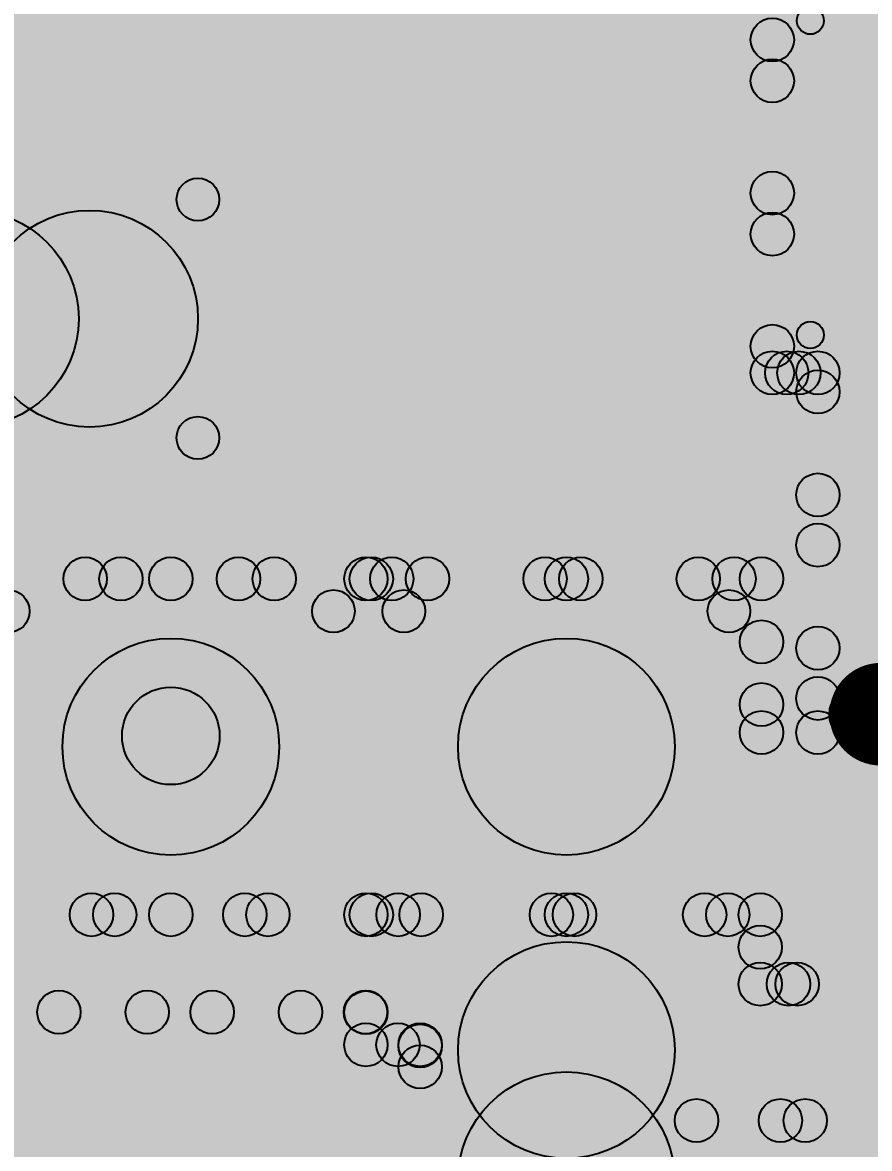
# Model space of a CAD drawing. Header units: millimetres. Extents: x -0.24 to 2.5, y 0 to 2.55.
# Drawn here: x 0.8116 to 0.9679, y 1.6608 to 1.8687 of the extents above; entities that cross this region are included whole.
import ezdxf

# ---------------------------------------------------------------- set-up
doc = ezdxf.new("R2010")
doc.units = ezdxf.units.MM
doc.header["$MEASUREMENT"] = 0
for name, color, linetype in [('BottomLayer', 5, 'Continuous'), ('BottomSolder', 6, 'Continuous'), ('TopLayer', 1, 'Continuous'), ('TopOverlay', 2, 'Continuous'), ('TopPaste', 8, 'Continuous'), ('TopSolder', 216, 'Continuous'), ('ViaHoleLayer', 16, 'Continuous')]:
    doc.layers.add(name, color=color, linetype=linetype)

# ---------------------------------------------------------------- blocks, each defined once
blk = doc.blocks.new('RES_0805_1')
at = {"layer": 'TopLayer'}
for points in [[(-0.06, 0.025), (-0.02, 0.025), (-0.02, -0.025), (-0.06, -0.025)], [(0.02, 0.025), (0.06, 0.025), (0.06, -0.025), (0.02, -0.025)]]:
    blk.add_hatch(color=1, dxfattribs=at).paths.add_polyline_path(points)
at = {"layer": 'TopOverlay'}
h = blk.add_hatch(color=2, dxfattribs=at)
edge = h.paths.add_edge_path()
edge.add_arc((-0.064, 0.029), 0.0025, 0, 360)
h = blk.add_hatch(color=2, dxfattribs=at)
edge = h.paths.add_edge_path()
edge.add_arc((-0.064, 0.029), 0.0025, 0, 360)
for points in [[(0.064, 0.0315), (0.064, 0.0265), (-0.064, 0.0265), (-0.064, 0.0315)], [(-0.0665, 0.029), (-0.0615, 0.029), (-0.0615, -0.029), (-0.0665, -0.029)], [(0.0615, 0.029), (0.0665, 0.029), (0.0665, -0.029), (0.0615, -0.029)], [(0.064, -0.0265), (0.064, -0.0315), (-0.064, -0.0315), (-0.064, -0.0265)]]:
    blk.add_hatch(color=2, dxfattribs=at).paths.add_polyline_path(points)
h = blk.add_hatch(color=2, dxfattribs=at)
edge = h.paths.add_edge_path()
edge.add_arc((0.064, 0.029), 0.0025, 0, 360)
h = blk.add_hatch(color=2, dxfattribs=at)
edge = h.paths.add_edge_path()
edge.add_arc((0.064, 0.029), 0.0025, 0, 360)
h = blk.add_hatch(color=2, dxfattribs=at)
edge = h.paths.add_edge_path()
edge.add_arc((-0.064, -0.029), 0.0025, 0, 360)
h = blk.add_hatch(color=2, dxfattribs=at)
edge = h.paths.add_edge_path()
edge.add_arc((-0.064, -0.029), 0.0025, 0, 360)
h = blk.add_hatch(color=2, dxfattribs=at)
edge = h.paths.add_edge_path()
edge.add_arc((0.064, -0.029), 0.0025, 0, 360)
h = blk.add_hatch(color=2, dxfattribs=at)
edge = h.paths.add_edge_path()
edge.add_arc((0.064, -0.029), 0.0025, 0, 360)
at = {"layer": 'TopPaste'}
for points in [[(-0.06, 0.025), (-0.02, 0.025), (-0.02, -0.025), (-0.06, -0.025)], [(0.02, 0.025), (0.06, 0.025), (0.06, -0.025), (0.02, -0.025)]]:
    blk.add_hatch(color=8, dxfattribs=at).paths.add_polyline_path(points)
at = {"layer": 'TopSolder'}
for points in [[(-0.064, 0.029), (-0.016, 0.029), (-0.016, -0.029), (-0.064, -0.029)], [(0.016, 0.029), (0.064, 0.029), (0.064, -0.029), (0.016, -0.029)]]:
    blk.add_hatch(color=216, dxfattribs=at).paths.add_polyline_path(points)
at = {"layer": 'TopOverlay'}
for centre in [(-0.064, 0.029), (-0.064, 0.029), (0.064, 0.029), (0.064, 0.029), (-0.064, -0.029), (-0.064, -0.029), (0.064, -0.029), (0.064, -0.029)]:
    blk.add_circle(centre, 0.0025, dxfattribs=at)
blk = doc.blocks.new('RES_0805_44')
at = {"layer": 'TopLayer'}
for points in [[(-0.06, 0.025), (-0.02, 0.025), (-0.02, -0.025), (-0.06, -0.025)], [(0.02, 0.025), (0.06, 0.025), (0.06, -0.025), (0.02, -0.025)]]:
    blk.add_hatch(color=1, dxfattribs=at).paths.add_polyline_path(points)
at = {"layer": 'TopOverlay'}
h = blk.add_hatch(color=2, dxfattribs=at)
edge = h.paths.add_edge_path()
edge.add_arc((-0.065, 0.03), 0.003937, 0, 360)
h = blk.add_hatch(color=2, dxfattribs=at)
edge = h.paths.add_edge_path()
edge.add_arc((-0.065, 0.03), 0.003937, 0, 360)
for points in [[(-0.065, 0.026063), (-0.065, 0.033937), (0.065, 0.033937), (0.065, 0.026063)], [(-0.068937, 0.03), (-0.061063, 0.03), (-0.061063, -0.03), (-0.068937, -0.03)], [(0.061063, 0.03), (0.068937, 0.03), (0.068937, -0.03), (0.061063, -0.03)], [(-0.065, -0.033937), (-0.065, -0.026063), (0.065, -0.026063), (0.065, -0.033937)]]:
    blk.add_hatch(color=2, dxfattribs=at).paths.add_polyline_path(points)
h = blk.add_hatch(color=2, dxfattribs=at)
edge = h.paths.add_edge_path()
edge.add_arc((0.065, 0.03), 0.003937, 0, 360)
h = blk.add_hatch(color=2, dxfattribs=at)
edge = h.paths.add_edge_path()
edge.add_arc((0.065, 0.03), 0.003937, 0, 360)
h = blk.add_hatch(color=2, dxfattribs=at)
edge = h.paths.add_edge_path()
edge.add_arc((-0.065, -0.03), 0.003937, 0, 360)
h = blk.add_hatch(color=2, dxfattribs=at)
edge = h.paths.add_edge_path()
edge.add_arc((-0.065, -0.03), 0.003937, 0, 360)
h = blk.add_hatch(color=2, dxfattribs=at)
edge = h.paths.add_edge_path()
edge.add_arc((0.065, -0.03), 0.003937, 0, 360)
h = blk.add_hatch(color=2, dxfattribs=at)
edge = h.paths.add_edge_path()
edge.add_arc((0.065, -0.03), 0.003937, 0, 360)
at = {"layer": 'TopPaste'}
for points in [[(-0.06, 0.025), (-0.02, 0.025), (-0.02, -0.025), (-0.06, -0.025)], [(0.02, 0.025), (0.06, 0.025), (0.06, -0.025), (0.02, -0.025)]]:
    blk.add_hatch(color=8, dxfattribs=at).paths.add_polyline_path(points)
at = {"layer": 'TopSolder'}
for points in [[(-0.064, 0.029), (-0.016, 0.029), (-0.016, -0.029), (-0.064, -0.029)], [(0.016, 0.029), (0.064, 0.029), (0.064, -0.029), (0.016, -0.029)]]:
    blk.add_hatch(color=216, dxfattribs=at).paths.add_polyline_path(points)
at = {"layer": 'TopOverlay'}
for centre in [(-0.065, 0.03), (-0.065, 0.03), (0.065, 0.03), (0.065, 0.03), (-0.065, -0.03), (-0.065, -0.03), (0.065, -0.03), (0.065, -0.03)]:
    blk.add_circle(centre, 0.003937, dxfattribs=at)
blk = doc.blocks.new('RES_0805_45')
at = {"layer": 'TopLayer'}
for points in [[(-0.06, 0.025), (-0.02, 0.025), (-0.02, -0.025), (-0.06, -0.025)], [(0.02, 0.025), (0.06, 0.025), (0.06, -0.025), (0.02, -0.025)]]:
    blk.add_hatch(color=1, dxfattribs=at).paths.add_polyline_path(points)
at = {"layer": 'TopOverlay'}
h = blk.add_hatch(color=2, dxfattribs=at)
edge = h.paths.add_edge_path()
edge.add_arc((-0.065, 0.03), 0.003937, 0, 360)
h = blk.add_hatch(color=2, dxfattribs=at)
edge = h.paths.add_edge_path()
edge.add_arc((-0.065, 0.03), 0.003937, 0, 360)
for points in [[(0.065, 0.033937), (0.065, 0.026063), (-0.065, 0.026063), (-0.065, 0.033937)], [(-0.061063, -0.03), (-0.068937, -0.03), (-0.068937, 0.03), (-0.061063, 0.03)], [(0.068937, -0.03), (0.061063, -0.03), (0.061063, 0.03), (0.068937, 0.03)], [(0.065, -0.026063), (0.065, -0.033937), (-0.065, -0.033937), (-0.065, -0.026063)]]:
    blk.add_hatch(color=2, dxfattribs=at).paths.add_polyline_path(points)
h = blk.add_hatch(color=2, dxfattribs=at)
edge = h.paths.add_edge_path()
edge.add_arc((0.065, 0.03), 0.003937, 0, 360)
h = blk.add_hatch(color=2, dxfattribs=at)
edge = h.paths.add_edge_path()
edge.add_arc((0.065, 0.03), 0.003937, 0, 360)
h = blk.add_hatch(color=2, dxfattribs=at)
edge = h.paths.add_edge_path()
edge.add_arc((-0.065, -0.03), 0.003937, 0, 360)
h = blk.add_hatch(color=2, dxfattribs=at)
edge = h.paths.add_edge_path()
edge.add_arc((-0.065, -0.03), 0.003937, 0, 360)
h = blk.add_hatch(color=2, dxfattribs=at)
edge = h.paths.add_edge_path()
edge.add_arc((0.065, -0.03), 0.003937, 0, 360)
h = blk.add_hatch(color=2, dxfattribs=at)
edge = h.paths.add_edge_path()
edge.add_arc((0.065, -0.03), 0.003937, 0, 360)
at = {"layer": 'TopPaste'}
for points in [[(-0.06, 0.025), (-0.02, 0.025), (-0.02, -0.025), (-0.06, -0.025)], [(0.02, 0.025), (0.06, 0.025), (0.06, -0.025), (0.02, -0.025)]]:
    blk.add_hatch(color=8, dxfattribs=at).paths.add_polyline_path(points)
at = {"layer": 'TopSolder'}
for points in [[(-0.064, 0.029), (-0.016, 0.029), (-0.016, -0.029), (-0.064, -0.029)], [(0.016, 0.029), (0.064, 0.029), (0.064, -0.029), (0.016, -0.029)]]:
    blk.add_hatch(color=216, dxfattribs=at).paths.add_polyline_path(points)
at = {"layer": 'TopOverlay'}
for centre in [(-0.065, 0.03), (-0.065, 0.03), (0.065, 0.03), (0.065, 0.03), (-0.065, -0.03), (-0.065, -0.03), (0.065, -0.03), (0.065, -0.03)]:
    blk.add_circle(centre, 0.003937, dxfattribs=at)
blk = doc.blocks.new('R__0603_70')
at = {"layer": 'TopLayer'}
for points in [[(-0.015, 0.0175), (-0.015, -0.0175), (-0.045, -0.0175), (-0.045, 0.0175)], [(0.045, 0.0175), (0.045, -0.0175), (0.015, -0.0175), (0.015, 0.0175)]]:
    blk.add_hatch(color=1, dxfattribs=at).paths.add_polyline_path(points)
at = {"layer": 'TopOverlay'}
h = blk.add_hatch(color=2, dxfattribs=at)
edge = h.paths.add_edge_path()
edge.add_arc((-0.05, 0.022), 0.003937, 0, 360)
h = blk.add_hatch(color=2, dxfattribs=at)
edge = h.paths.add_edge_path()
edge.add_arc((-0.05, 0.022), 0.003937, 0, 360)
for points in [[(-0.05, 0.018063), (-0.05, 0.025937), (0.05, 0.025937), (0.05, 0.018063)], [(-0.046063, -0.022), (-0.053937, -0.022), (-0.053937, 0.022), (-0.046063, 0.022)], [(0.053937, -0.022), (0.046063, -0.022), (0.046063, 0.022), (0.053937, 0.022)], [(-0.05, -0.025937), (-0.05, -0.018063), (0.05, -0.018063), (0.05, -0.025937)]]:
    blk.add_hatch(color=2, dxfattribs=at).paths.add_polyline_path(points)
h = blk.add_hatch(color=2, dxfattribs=at)
edge = h.paths.add_edge_path()
edge.add_arc((0.05, 0.022), 0.003937, 0, 360)
h = blk.add_hatch(color=2, dxfattribs=at)
edge = h.paths.add_edge_path()
edge.add_arc((0.05, 0.022), 0.003937, 0, 360)
h = blk.add_hatch(color=2, dxfattribs=at)
edge = h.paths.add_edge_path()
edge.add_arc((-0.05, -0.022), 0.003937, 0, 360)
h = blk.add_hatch(color=2, dxfattribs=at)
edge = h.paths.add_edge_path()
edge.add_arc((-0.05, -0.022), 0.003937, 0, 360)
h = blk.add_hatch(color=2, dxfattribs=at)
edge = h.paths.add_edge_path()
edge.add_arc((0.05, -0.022), 0.003937, 0, 360)
h = blk.add_hatch(color=2, dxfattribs=at)
edge = h.paths.add_edge_path()
edge.add_arc((0.05, -0.022), 0.003937, 0, 360)
at = {"layer": 'TopPaste'}
for points in [[(-0.015, 0.0175), (-0.015, -0.0175), (-0.045, -0.0175), (-0.045, 0.0175)], [(0.045, 0.0175), (0.045, -0.0175), (0.015, -0.0175), (0.015, 0.0175)]]:
    blk.add_hatch(color=8, dxfattribs=at).paths.add_polyline_path(points)
at = {"layer": 'TopSolder'}
for points in [[(-0.011, 0.0215), (-0.011, -0.0215), (-0.049, -0.0215), (-0.049, 0.0215)], [(0.049, 0.0215), (0.049, -0.0215), (0.011, -0.0215), (0.011, 0.0215)]]:
    blk.add_hatch(color=216, dxfattribs=at).paths.add_polyline_path(points)
at = {"layer": 'TopOverlay'}
for centre in [(-0.05, 0.022), (-0.05, 0.022), (0.05, 0.022), (0.05, 0.022), (-0.05, -0.022), (-0.05, -0.022), (0.05, -0.022), (0.05, -0.022)]:
    blk.add_circle(centre, 0.003937, dxfattribs=at)
blk = doc.blocks.new('SOT_23_6_100')
at = {"layer": 'TopLayer'}
for points in [[(-0.07323, 0.04961), (-0.02913, 0.04961), (-0.02913, 0.0252), (-0.07323, 0.0252)], [(0.02913, 0.04961), (0.07323, 0.04961), (0.07323, 0.0252), (0.02913, 0.0252)], [(-0.07323, 0.0122), (-0.02913, 0.0122), (-0.02913, -0.0122), (-0.07323, -0.0122)], [(0.02913, 0.0122), (0.07323, 0.0122), (0.07323, -0.0122), (0.02913, -0.0122)], [(-0.07323, -0.0252), (-0.02913, -0.0252), (-0.02913, -0.04961), (-0.07323, -0.04961)], [(0.02913, -0.0252), (0.07323, -0.0252), (0.07323, -0.04961), (0.02913, -0.04961)]]:
    blk.add_hatch(color=1, dxfattribs=at).paths.add_polyline_path(points)
at = {"layer": 'TopOverlay'}
h = blk.add_hatch(color=2, dxfattribs=at)
edge = h.paths.add_edge_path()
edge.add_arc((-0.06647, 0.064), 0.005, 0, 360)
h = blk.add_hatch(color=2, dxfattribs=at)
edge = h.paths.add_edge_path()
edge.add_arc((-0.05753, 0.064), 0.005, 0, 360)
h = blk.add_hatch(color=2, dxfattribs=at)
edge = h.paths.add_edge_path()
edge.add_arc((-0.03, 0.061), 0.00394, 0, 360)
for points in [[(-0.03, 0.05706), (-0.03, 0.06494), (0.031, 0.06494), (0.031, 0.05706)], [(-0.03, -0.06494), (-0.03, -0.05706), (0.031, -0.05706), (0.031, -0.06494)]]:
    blk.add_hatch(color=2, dxfattribs=at).paths.add_polyline_path(points)
h = blk.add_hatch(color=2, dxfattribs=at)
edge = h.paths.add_edge_path()
edge.add_arc((0.031, 0.061), 0.00394, 0, 360)
h = blk.add_hatch(color=2, dxfattribs=at)
edge = h.paths.add_edge_path()
edge.add_arc((-0.03, -0.061), 0.00394, 0, 360)
h = blk.add_hatch(color=2, dxfattribs=at)
edge = h.paths.add_edge_path()
edge.add_arc((0.031, -0.061), 0.00394, 0, 360)
at = {"layer": 'TopPaste'}
for points in [[(-0.07323, 0.04961), (-0.02913, 0.04961), (-0.02913, 0.0252), (-0.07323, 0.0252)], [(0.02913, 0.04961), (0.07323, 0.04961), (0.07323, 0.0252), (0.02913, 0.0252)], [(-0.07323, 0.0122), (-0.02913, 0.0122), (-0.02913, -0.0122), (-0.07323, -0.0122)], [(0.02913, 0.0122), (0.07323, 0.0122), (0.07323, -0.0122), (0.02913, -0.0122)], [(-0.07323, -0.0252), (-0.02913, -0.0252), (-0.02913, -0.04961), (-0.07323, -0.04961)], [(0.02913, -0.0252), (0.07323, -0.0252), (0.07323, -0.04961), (0.02913, -0.04961)]]:
    blk.add_hatch(color=8, dxfattribs=at).paths.add_polyline_path(points)
at = {"layer": 'TopSolder'}
for points in [[(-0.07723, 0.05361), (-0.02513, 0.05361), (-0.02513, 0.0212), (-0.07723, 0.0212)], [(0.02513, 0.05361), (0.07723, 0.05361), (0.07723, 0.0212), (0.02513, 0.0212)], [(-0.07723, 0.0162), (-0.02513, 0.0162), (-0.02513, -0.0162), (-0.07723, -0.0162)], [(0.02513, 0.0162), (0.07723, 0.0162), (0.07723, -0.0162), (0.02513, -0.0162)], [(-0.07723, -0.0212), (-0.02513, -0.0212), (-0.02513, -0.05361), (-0.07723, -0.05361)], [(0.02513, -0.0212), (0.07723, -0.0212), (0.07723, -0.05361), (0.02513, -0.05361)]]:
    blk.add_hatch(color=216, dxfattribs=at).paths.add_polyline_path(points)
at = {"layer": 'TopOverlay', "const_width": 0.01}
blk.add_lwpolyline([(-0.05753, 0.064, 1), (-0.06647, 0.064, 1)], format="xyb", close=True, dxfattribs=at)
at = {"layer": 'TopOverlay'}
for centre, radius in [((-0.06647, 0.064), 0.005), ((-0.05753, 0.064), 0.005), ((-0.03, 0.061), 0.00394), ((0.031, 0.061), 0.00394), ((-0.03, -0.061), 0.00394), ((0.031, -0.061), 0.00394)]:
    blk.add_circle(centre, radius, dxfattribs=at)

msp = doc.modelspace()

# ---------------------------------------------------------------- hatches: boundary and pattern name
at = {"layer": 'BottomLayer'}
for points in [[(0.60063, 1.53117), (0.59497, 1.53683), (1.12997, 2.07183), (1.13563, 2.06617)], [(0.62888, 1.53113), (0.62322, 1.53679), (1.15422, 2.06779), (1.15988, 2.06213)], [(0.6518, 1.52577), (0.64615, 1.53143), (1.16912, 2.05441), (1.17478, 2.04875)], [(0.76902, 2.04081), (0.77467, 2.04646), (1.20019, 1.62094), (1.19454, 1.61529)], [(0.75057, 2.03097), (0.75623, 2.03662), (1.18686, 1.60599), (1.18121, 1.60033)], [(0.72608, 2.02717), (0.73174, 2.03283), (1.18683, 1.57774), (1.18117, 1.57208)], [(0.66873, 1.51442), (0.66307, 1.52008), (1.17517, 2.03217), (1.18083, 2.02652)], [(0.71017, 2.0148), (0.71583, 2.02045), (1.18683, 1.54945), (1.18117, 1.5438)], [(0.6809, 1.4983), (0.67524, 1.50396), (1.17517, 2.00389), (1.18083, 1.99823)], [(0.53992, 1.98706), (0.54558, 1.99272), (1.01747, 1.52083), (1.01181, 1.51517)], [(0.5682, 1.98706), (0.57386, 1.99272), (1.04575, 1.52083), (1.04009, 1.51517)], [(0.59649, 1.98706), (0.60214, 1.99272), (1.07403, 1.52083), (1.06838, 1.51517)], [(0.71017, 1.98651), (0.71583, 1.99217), (1.18495, 1.52305), (1.17929, 1.5174)], [(0.48749, 1.53117), (0.48184, 1.53683), (0.92277, 1.97777), (0.92843, 1.97211)], [(0.68747, 1.47659), (0.68182, 1.48225), (1.17517, 1.97561), (1.18083, 1.96995)], [(0.53416, 1.96454), (0.53982, 1.97019), (0.98918, 1.52083), (0.98353, 1.51517)], [(0.51578, 1.53117), (0.51012, 1.53683), (0.93764, 1.96435), (0.9433, 1.95869)], [(0.71017, 1.95823), (0.71583, 1.96389), (1.15889, 1.52083), (1.15323, 1.51517)], [(0.261, 1.578), (1.173, 1.578), (1.173, 1.961), (0.261, 1.961)], [(0.51604, 1.95438), (0.52169, 1.96003), (0.9609, 1.52083), (0.95524, 1.51517)], [(0.54406, 1.53117), (0.5384, 1.53683), (0.9614, 1.95983), (0.96706, 1.95417)], [(0.57235, 1.53117), (0.56669, 1.53683), (0.99119, 1.96133), (0.99685, 1.95567)], [(0.65666, 1.95517), (0.66232, 1.96083), (1.10232, 1.52083), (1.09666, 1.51517)], [(0.68495, 1.95517), (0.6906, 1.96083), (1.1306, 1.52083), (1.12495, 1.51517)], [(0.68783, 1.44866), (0.68217, 1.45432), (1.17517, 1.94732), (1.18083, 1.94166)], [(0.68783, 1.42038), (0.68217, 1.42604), (1.17517, 1.91904), (1.18083, 1.91338)], [(0.68783, 1.3921), (0.68217, 1.39775), (1.17517, 1.89075), (1.18083, 1.8851)]]:
    msp.add_hatch(color=5, dxfattribs=at).paths.add_polyline_path(points)
h = msp.add_hatch(color=5, dxfattribs=at)
edge = h.paths.add_edge_path()
edge.add_arc((0.802, 1.814), 0.01181, 0, 360)
h = msp.add_hatch(color=5, dxfattribs=at)
edge = h.paths.add_edge_path()
edge.add_arc((0.912, 1.686), 0.01181, 0, 360)
at = {"layer": 'BottomSolder'}
h = msp.add_hatch(color=6, dxfattribs=at)
edge = h.paths.add_edge_path()
edge.add_arc((0.802, 1.814), 0.01581, 0, 360)
h = msp.add_hatch(color=6, dxfattribs=at)
edge = h.paths.add_edge_path()
edge.add_arc((0.912, 1.686), 0.01581, 0, 360)
at = {"layer": 'TopLayer'}
for points in [[(0.7308, 1.99417), (0.73645, 1.99983), (0.96124, 1.77505), (0.95558, 1.76939)], [(0.70798, 1.9887), (0.71364, 1.99436), (0.93917, 1.76883), (0.93351, 1.76317)], [(0.70798, 1.96042), (0.71364, 1.96608), (0.91089, 1.76883), (0.90523, 1.76317)], [(0.70798, 1.93213), (0.71364, 1.93779), (0.8826, 1.76883), (0.87695, 1.76317)], [(0.89917, 1.91065), (0.90483, 1.91631), (0.95283, 1.86831), (0.94717, 1.86265)], [(0.79231, 1.77942), (0.78665, 1.78507), (0.91717, 1.9156), (0.92283, 1.90994)], [(0.79283, 1.83651), (0.78717, 1.84216), (0.85484, 1.90983), (0.86049, 1.90417)], [(0.79283, 1.80822), (0.78717, 1.81388), (0.88312, 1.90983), (0.88878, 1.90417)], [(0.84908, 1.90417), (0.85474, 1.90983), (0.95283, 1.81174), (0.94717, 1.80608)], [(0.87737, 1.90417), (0.88302, 1.90983), (0.95283, 1.84002), (0.94717, 1.83437)], [(0.80653, 1.76536), (0.80087, 1.77101), (0.932, 1.90214), (0.93766, 1.89649)], [(0.83263, 1.76317), (0.82697, 1.76883), (0.94612, 1.88797), (0.95177, 1.88232)], [(0.954, 1.804), (0.946, 1.804), (0.946, 1.876), (0.954, 1.876)], [(0.86091, 1.76317), (0.85526, 1.76883), (0.94717, 1.86074), (0.95283, 1.85509)], [(0.802, 1.794), (0.802, 1.834), (0.824, 1.834), (0.824, 1.794)], [(0.8892, 1.76317), (0.88354, 1.76883), (0.94717, 1.83246), (0.95283, 1.8268)], [(0.78717, 1.82466), (0.79283, 1.83032), (0.85432, 1.76883), (0.84866, 1.76317)], [(0.94717, 1.80608), (0.95283, 1.81174), (0.95774, 1.80683), (0.95208, 1.80117)], [(0.91748, 1.76317), (0.91183, 1.76883), (0.94983, 1.80683), (0.95548, 1.80117)], [(0.95, 1.8), (0.95, 1.808), (0.95841, 1.808), (0.95841, 1.8)], [(0.95208, 1.80117), (0.95774, 1.80683), (0.96124, 1.80333), (0.95558, 1.79767)], [(0.96241, 1.73761), (0.95441, 1.73761), (0.95441, 1.804), (0.96241, 1.804)], [(0.78717, 1.79638), (0.79283, 1.80203), (0.82603, 1.76883), (0.82038, 1.76317)], [(0.94577, 1.76317), (0.94011, 1.76883), (0.95558, 1.7843), (0.96124, 1.77864)], [(0.8037, 1.762), (0.8037, 1.77), (0.839, 1.77), (0.839, 1.762)], [(0.839, 1.762), (0.839, 1.77), (0.875, 1.77), (0.875, 1.762)], [(0.839, 1.762), (0.839, 1.77), (0.875, 1.77), (0.875, 1.762)], [(0.876, 1.762), (0.876, 1.77), (0.912, 1.77), (0.912, 1.762)], [(0.876, 1.762), (0.876, 1.77), (0.912, 1.77), (0.912, 1.762)], [(0.912, 1.762), (0.912, 1.77), (0.948, 1.77), (0.948, 1.762)], [(0.952, 1.73761), (0.944, 1.73761), (0.944, 1.766), (0.952, 1.766)], [(0.94517, 1.75151), (0.95083, 1.75717), (0.96124, 1.74676), (0.95558, 1.7411)], [(0.839, 1.715), (0.839, 1.755), (0.912, 1.755), (0.912, 1.715)], [(0.95083, 1.73995), (0.94517, 1.74561), (0.95558, 1.75601), (0.96124, 1.75036)], [(0.76497, 1.728), (0.76497, 1.746), (0.839, 1.746), (0.839, 1.728)], [(0.948, 1.73361), (0.948, 1.74161), (0.95841, 1.74161), (0.95841, 1.73361)], [(0.8092, 1.68317), (0.80354, 1.68883), (0.82154, 1.70683), (0.8272, 1.70117)], [(0.8037, 1.7), (0.8037, 1.708), (0.839, 1.708), (0.839, 1.7)], [(0.82581, 1.70117), (0.83147, 1.70683), (0.84947, 1.68883), (0.84381, 1.68317)], [(0.83748, 1.68317), (0.83183, 1.68883), (0.84983, 1.70683), (0.85548, 1.70117)], [(0.839, 1.7), (0.839, 1.708), (0.875, 1.708), (0.875, 1.7)], [(0.839, 1.7), (0.839, 1.708), (0.875, 1.708), (0.875, 1.7)], [(0.85409, 1.70117), (0.85975, 1.70683), (0.87775, 1.68883), (0.87209, 1.68317)], [(0.86577, 1.68317), (0.86011, 1.68883), (0.87811, 1.70683), (0.88377, 1.70117)], [(0.876, 1.7), (0.876, 1.708), (0.912, 1.708), (0.912, 1.7)], [(0.876, 1.7), (0.876, 1.708), (0.912, 1.708), (0.912, 1.7)], [(0.88783, 1.67695), (0.88217, 1.68261), (0.90639, 1.70683), (0.91205, 1.70117)], [(0.88783, 1.64866), (0.88217, 1.65432), (0.93468, 1.70683), (0.94034, 1.70117)], [(0.88238, 1.70117), (0.88803, 1.70683), (0.93883, 1.65603), (0.93317, 1.65038)], [(0.91066, 1.70117), (0.91632, 1.70683), (0.95432, 1.66883), (0.94866, 1.66317)], [(0.912, 1.7), (0.912, 1.708), (0.94777, 1.708), (0.94777, 1.7)], [(0.93895, 1.70117), (0.9446, 1.70683), (0.9506, 1.70083), (0.94494, 1.69517)], [(0.80087, 1.69783), (0.80653, 1.70348), (0.82118, 1.68883), (0.81553, 1.68317)], [(0.95177, 1.6912), (0.94377, 1.6912), (0.94377, 1.704), (0.95177, 1.704)], [(0.90162, 1.63417), (0.89596, 1.63983), (0.95016, 1.69403), (0.95582, 1.68837)], [(0.94777, 1.6872), (0.94777, 1.6952), (1.01387, 1.6952), (1.01387, 1.6872)], [(0.95175, 1.68837), (0.95741, 1.69403), (0.9826, 1.66883), (0.97695, 1.66317)], [(0.9589, 1.66317), (0.95325, 1.66883), (0.97844, 1.69403), (0.9841, 1.68837)], [(0.8037, 1.682), (0.8037, 1.69), (0.875, 1.69), (0.875, 1.682)], [(0.87217, 1.68309), (0.87783, 1.68875), (0.88375, 1.68283), (0.87809, 1.67717)], [(0.879, 1.68), (0.871, 1.68), (0.871, 1.686), (0.879, 1.686)], [(0.875, 1.676), (0.875, 1.684), (0.885, 1.684), (0.885, 1.676)], [(0.87809, 1.67717), (0.88375, 1.68283), (0.88783, 1.67875), (0.88217, 1.67309)], [(0.889, 1.637), (0.881, 1.637), (0.881, 1.68), (0.889, 1.68)], [(0.88217, 1.67309), (0.88783, 1.67875), (0.92675, 1.63983), (0.92109, 1.63417)], [(0.932, 1.655), (0.892, 1.655), (0.892, 1.679), (0.932, 1.679)], [(0.694, 1.099), (0.874, 1.099), (0.874, 1.669), (0.694, 1.669)], [(0.936, 1.662), (0.936, 1.67), (1.02, 1.67), (1.02, 1.662)], [(0.94, 1.637), (0.932, 1.637), (0.932, 1.666), (0.94, 1.666)]]:
    msp.add_hatch(color=1, dxfattribs=at).paths.add_polyline_path(points)
h = msp.add_hatch(color=1, dxfattribs=at)
edge = h.paths.add_edge_path()
edge.add_arc((0.95, 1.86548), 0.004, 0, 360)
h = msp.add_hatch(color=1, dxfattribs=at)
edge = h.paths.add_edge_path()
edge.add_arc((0.95, 1.85791), 0.004, 0, 360)
h = msp.add_hatch(color=1, dxfattribs=at)
edge = h.paths.add_edge_path()
edge.add_arc((0.95, 1.83719), 0.004, 0, 360)
h = msp.add_hatch(color=1, dxfattribs=at)
edge = h.paths.add_edge_path()
edge.add_arc((0.802, 1.814), 0.02, 0, 360)
h = msp.add_hatch(color=1, dxfattribs=at)
edge = h.paths.add_edge_path()
edge.add_arc((0.824, 1.814), 0.02, 0, 360)
h = msp.add_hatch(color=1, dxfattribs=at)
edge = h.paths.add_edge_path()
edge.add_arc((0.95, 1.82963), 0.004, 0, 360)
h = msp.add_hatch(color=1, dxfattribs=at)
edge = h.paths.add_edge_path()
edge.add_arc((0.802, 1.814), 0.01181, 0, 360)
h = msp.add_hatch(color=1, dxfattribs=at)
edge = h.paths.add_edge_path()
edge.add_arc((0.95, 1.80891), 0.004, 0, 360)
h = msp.add_hatch(color=1, dxfattribs=at)
edge = h.paths.add_edge_path()
edge.add_arc((0.95, 1.80891), 0.004, 0, 360)
h = msp.add_hatch(color=1, dxfattribs=at)
edge = h.paths.add_edge_path()
edge.add_arc((0.95, 1.804), 0.004, 0, 360)
h = msp.add_hatch(color=1, dxfattribs=at)
edge = h.paths.add_edge_path()
edge.add_arc((0.95, 1.804), 0.004, 0, 360)
h = msp.add_hatch(color=1, dxfattribs=at)
edge = h.paths.add_edge_path()
edge.add_arc((0.95265, 1.804), 0.004, 0, 360)
h = msp.add_hatch(color=1, dxfattribs=at)
edge = h.paths.add_edge_path()
edge.add_arc((0.95491, 1.804), 0.004, 0, 360)
h = msp.add_hatch(color=1, dxfattribs=at)
edge = h.paths.add_edge_path()
edge.add_arc((0.95491, 1.804), 0.004, 0, 360)
h = msp.add_hatch(color=1, dxfattribs=at)
edge = h.paths.add_edge_path()
edge.add_arc((0.95841, 1.804), 0.004, 0, 360)
h = msp.add_hatch(color=1, dxfattribs=at)
edge = h.paths.add_edge_path()
edge.add_arc((0.95841, 1.804), 0.004, 0, 360)
h = msp.add_hatch(color=1, dxfattribs=at)
edge = h.paths.add_edge_path()
edge.add_arc((0.95841, 1.8005), 0.004, 0, 360)
h = msp.add_hatch(color=1, dxfattribs=at)
edge = h.paths.add_edge_path()
edge.add_arc((0.95841, 1.78147), 0.004, 0, 360)
h = msp.add_hatch(color=1, dxfattribs=at)
edge = h.paths.add_edge_path()
edge.add_arc((0.95841, 1.77222), 0.004, 0, 360)
h = msp.add_hatch(color=1, dxfattribs=at)
edge = h.paths.add_edge_path()
edge.add_arc((0.8232, 1.766), 0.004, 0, 360)
h = msp.add_hatch(color=1, dxfattribs=at)
edge = h.paths.add_edge_path()
edge.add_arc((0.8298, 1.766), 0.004, 0, 360)
h = msp.add_hatch(color=1, dxfattribs=at)
edge = h.paths.add_edge_path()
edge.add_arc((0.839, 1.766), 0.004, 0, 360)
h = msp.add_hatch(color=1, dxfattribs=at)
edge = h.paths.add_edge_path()
edge.add_arc((0.839, 1.766), 0.004, 0, 360)
h = msp.add_hatch(color=1, dxfattribs=at)
edge = h.paths.add_edge_path()
edge.add_arc((0.839, 1.766), 0.004, 0, 360)
h = msp.add_hatch(color=1, dxfattribs=at)
edge = h.paths.add_edge_path()
edge.add_arc((0.85149, 1.766), 0.004, 0, 360)
h = msp.add_hatch(color=1, dxfattribs=at)
edge = h.paths.add_edge_path()
edge.add_arc((0.85809, 1.766), 0.004, 0, 360)
h = msp.add_hatch(color=1, dxfattribs=at)
edge = h.paths.add_edge_path()
edge.add_arc((0.875, 1.766), 0.004, 0, 360)
h = msp.add_hatch(color=1, dxfattribs=at)
edge = h.paths.add_edge_path()
edge.add_arc((0.875, 1.766), 0.004, 0, 360)
h = msp.add_hatch(color=1, dxfattribs=at)
edge = h.paths.add_edge_path()
edge.add_arc((0.876, 1.766), 0.004, 0, 360)
h = msp.add_hatch(color=1, dxfattribs=at)
edge = h.paths.add_edge_path()
edge.add_arc((0.876, 1.766), 0.004, 0, 360)
h = msp.add_hatch(color=1, dxfattribs=at)
edge = h.paths.add_edge_path()
edge.add_arc((0.87977, 1.766), 0.004, 0, 360)
h = msp.add_hatch(color=1, dxfattribs=at)
edge = h.paths.add_edge_path()
edge.add_arc((0.88637, 1.766), 0.004, 0, 360)
h = msp.add_hatch(color=1, dxfattribs=at)
edge = h.paths.add_edge_path()
edge.add_arc((0.90806, 1.766), 0.004, 0, 360)
h = msp.add_hatch(color=1, dxfattribs=at)
edge = h.paths.add_edge_path()
edge.add_arc((0.912, 1.766), 0.004, 0, 360)
h = msp.add_hatch(color=1, dxfattribs=at)
edge = h.paths.add_edge_path()
edge.add_arc((0.912, 1.766), 0.004, 0, 360)
h = msp.add_hatch(color=1, dxfattribs=at)
edge = h.paths.add_edge_path()
edge.add_arc((0.912, 1.766), 0.004, 0, 360)
h = msp.add_hatch(color=1, dxfattribs=at)
edge = h.paths.add_edge_path()
edge.add_arc((0.91465, 1.766), 0.004, 0, 360)
h = msp.add_hatch(color=1, dxfattribs=at)
edge = h.paths.add_edge_path()
edge.add_arc((0.93634, 1.766), 0.004, 0, 360)
h = msp.add_hatch(color=1, dxfattribs=at)
edge = h.paths.add_edge_path()
edge.add_arc((0.94294, 1.766), 0.004, 0, 360)
h = msp.add_hatch(color=1, dxfattribs=at)
edge = h.paths.add_edge_path()
edge.add_arc((0.948, 1.766), 0.004, 0, 360)
h = msp.add_hatch(color=1, dxfattribs=at)
edge = h.paths.add_edge_path()
edge.add_arc((0.948, 1.766), 0.004, 0, 360)
h = msp.add_hatch(color=1, dxfattribs=at)
edge = h.paths.add_edge_path()
edge.add_arc((0.948, 1.75434), 0.004, 0, 360)
h = msp.add_hatch(color=1, dxfattribs=at)
edge = h.paths.add_edge_path()
edge.add_arc((0.95841, 1.75319), 0.004, 0, 360)
h = msp.add_hatch(color=1, dxfattribs=at)
edge = h.paths.add_edge_path()
edge.add_arc((0.839, 1.735), 0.02, 0, 360)
h = msp.add_hatch(color=1, dxfattribs=at)
edge = h.paths.add_edge_path()
edge.add_arc((0.912, 1.735), 0.02, 0, 360)
h = msp.add_hatch(color=1, dxfattribs=at)
edge = h.paths.add_edge_path()
edge.add_arc((0.95841, 1.74393), 0.004, 0, 360)
h = msp.add_hatch(color=1, dxfattribs=at)
edge = h.paths.add_edge_path()
edge.add_arc((0.839, 1.737), 0.009, 0, 360)
h = msp.add_hatch(color=1, dxfattribs=at)
edge = h.paths.add_edge_path()
edge.add_arc((0.948, 1.74278), 0.004, 0, 360)
h = msp.add_hatch(color=1, dxfattribs=at)
edge = h.paths.add_edge_path()
edge.add_arc((0.948, 1.73761), 0.004, 0, 360)
h = msp.add_hatch(color=1, dxfattribs=at)
edge = h.paths.add_edge_path()
edge.add_arc((0.948, 1.73761), 0.004, 0, 360)
h = msp.add_hatch(color=1, dxfattribs=at)
edge = h.paths.add_edge_path()
edge.add_arc((0.95841, 1.73761), 0.004, 0, 360)
h = msp.add_hatch(color=1, dxfattribs=at)
edge = h.paths.add_edge_path()
edge.add_arc((0.95841, 1.73761), 0.004, 0, 360)
h = msp.add_hatch(color=1, dxfattribs=at)
edge = h.paths.add_edge_path()
edge.add_arc((0.82437, 1.704), 0.004, 0, 360)
h = msp.add_hatch(color=1, dxfattribs=at)
edge = h.paths.add_edge_path()
edge.add_arc((0.82864, 1.704), 0.004, 0, 360)
h = msp.add_hatch(color=1, dxfattribs=at)
edge = h.paths.add_edge_path()
edge.add_arc((0.839, 1.704), 0.004, 0, 360)
h = msp.add_hatch(color=1, dxfattribs=at)
edge = h.paths.add_edge_path()
edge.add_arc((0.839, 1.704), 0.004, 0, 360)
h = msp.add_hatch(color=1, dxfattribs=at)
edge = h.paths.add_edge_path()
edge.add_arc((0.839, 1.704), 0.004, 0, 360)
h = msp.add_hatch(color=1, dxfattribs=at)
edge = h.paths.add_edge_path()
edge.add_arc((0.85265, 1.704), 0.004, 0, 360)
h = msp.add_hatch(color=1, dxfattribs=at)
edge = h.paths.add_edge_path()
edge.add_arc((0.85692, 1.704), 0.004, 0, 360)
h = msp.add_hatch(color=1, dxfattribs=at)
edge = h.paths.add_edge_path()
edge.add_arc((0.875, 1.704), 0.004, 0, 360)
h = msp.add_hatch(color=1, dxfattribs=at)
edge = h.paths.add_edge_path()
edge.add_arc((0.875, 1.704), 0.004, 0, 360)
h = msp.add_hatch(color=1, dxfattribs=at)
edge = h.paths.add_edge_path()
edge.add_arc((0.876, 1.704), 0.004, 0, 360)
h = msp.add_hatch(color=1, dxfattribs=at)
edge = h.paths.add_edge_path()
edge.add_arc((0.876, 1.704), 0.004, 0, 360)
h = msp.add_hatch(color=1, dxfattribs=at)
edge = h.paths.add_edge_path()
edge.add_arc((0.88094, 1.704), 0.004, 0, 360)
h = msp.add_hatch(color=1, dxfattribs=at)
edge = h.paths.add_edge_path()
edge.add_arc((0.8852, 1.704), 0.004, 0, 360)
h = msp.add_hatch(color=1, dxfattribs=at)
edge = h.paths.add_edge_path()
edge.add_arc((0.90922, 1.704), 0.004, 0, 360)
h = msp.add_hatch(color=1, dxfattribs=at)
edge = h.paths.add_edge_path()
edge.add_arc((0.912, 1.704), 0.004, 0, 360)
h = msp.add_hatch(color=1, dxfattribs=at)
edge = h.paths.add_edge_path()
edge.add_arc((0.912, 1.704), 0.004, 0, 360)
h = msp.add_hatch(color=1, dxfattribs=at)
edge = h.paths.add_edge_path()
edge.add_arc((0.912, 1.704), 0.004, 0, 360)
h = msp.add_hatch(color=1, dxfattribs=at)
edge = h.paths.add_edge_path()
edge.add_arc((0.91349, 1.704), 0.004, 0, 360)
h = msp.add_hatch(color=1, dxfattribs=at)
edge = h.paths.add_edge_path()
edge.add_arc((0.93751, 1.704), 0.004, 0, 360)
h = msp.add_hatch(color=1, dxfattribs=at)
edge = h.paths.add_edge_path()
edge.add_arc((0.94177, 1.704), 0.004, 0, 360)
h = msp.add_hatch(color=1, dxfattribs=at)
edge = h.paths.add_edge_path()
edge.add_arc((0.94777, 1.704), 0.004, 0, 360)
h = msp.add_hatch(color=1, dxfattribs=at)
edge = h.paths.add_edge_path()
edge.add_arc((0.94777, 1.704), 0.004, 0, 360)
h = msp.add_hatch(color=1, dxfattribs=at)
edge = h.paths.add_edge_path()
edge.add_arc((0.94777, 1.698), 0.004, 0, 360)
h = msp.add_hatch(color=1, dxfattribs=at)
edge = h.paths.add_edge_path()
edge.add_arc((0.912, 1.679), 0.02, 0, 360)
h = msp.add_hatch(color=1, dxfattribs=at)
edge = h.paths.add_edge_path()
edge.add_arc((0.912, 1.686), 0.01181, 0, 360)
h = msp.add_hatch(color=1, dxfattribs=at)
edge = h.paths.add_edge_path()
edge.add_arc((0.94777, 1.6912), 0.004, 0, 360)
h = msp.add_hatch(color=1, dxfattribs=at)
edge = h.paths.add_edge_path()
edge.add_arc((0.94777, 1.6912), 0.004, 0, 360)
h = msp.add_hatch(color=1, dxfattribs=at)
edge = h.paths.add_edge_path()
edge.add_arc((0.95299, 1.6912), 0.004, 0, 360)
h = msp.add_hatch(color=1, dxfattribs=at)
edge = h.paths.add_edge_path()
edge.add_arc((0.95458, 1.6912), 0.004, 0, 360)
h = msp.add_hatch(color=1, dxfattribs=at)
edge = h.paths.add_edge_path()
edge.add_arc((0.81835, 1.686), 0.004, 0, 360)
h = msp.add_hatch(color=1, dxfattribs=at)
edge = h.paths.add_edge_path()
edge.add_arc((0.83465, 1.686), 0.004, 0, 360)
h = msp.add_hatch(color=1, dxfattribs=at)
edge = h.paths.add_edge_path()
edge.add_arc((0.84664, 1.686), 0.004, 0, 360)
h = msp.add_hatch(color=1, dxfattribs=at)
edge = h.paths.add_edge_path()
edge.add_arc((0.86294, 1.686), 0.004, 0, 360)
h = msp.add_hatch(color=1, dxfattribs=at)
edge = h.paths.add_edge_path()
edge.add_arc((0.87492, 1.686), 0.004, 0, 360)
h = msp.add_hatch(color=1, dxfattribs=at)
edge = h.paths.add_edge_path()
edge.add_arc((0.875, 1.686), 0.004, 0, 360)
h = msp.add_hatch(color=1, dxfattribs=at)
edge = h.paths.add_edge_path()
edge.add_arc((0.875, 1.686), 0.004, 0, 360)
h = msp.add_hatch(color=1, dxfattribs=at)
edge = h.paths.add_edge_path()
edge.add_arc((0.875, 1.68592), 0.004, 0, 360)
h = msp.add_hatch(color=1, dxfattribs=at)
edge = h.paths.add_edge_path()
edge.add_arc((0.875, 1.68), 0.004, 0, 360)
h = msp.add_hatch(color=1, dxfattribs=at)
edge = h.paths.add_edge_path()
edge.add_arc((0.875, 1.68), 0.004, 0, 360)
h = msp.add_hatch(color=1, dxfattribs=at)
edge = h.paths.add_edge_path()
edge.add_arc((0.88092, 1.68), 0.004, 0, 360)
h = msp.add_hatch(color=1, dxfattribs=at)
edge = h.paths.add_edge_path()
edge.add_arc((0.88092, 1.68), 0.004, 0, 360)
h = msp.add_hatch(color=1, dxfattribs=at)
edge = h.paths.add_edge_path()
edge.add_arc((0.885, 1.68), 0.004, 0, 360)
h = msp.add_hatch(color=1, dxfattribs=at)
edge = h.paths.add_edge_path()
edge.add_arc((0.885, 1.68), 0.004, 0, 360)
h = msp.add_hatch(color=1, dxfattribs=at)
edge = h.paths.add_edge_path()
edge.add_arc((0.885, 1.67978), 0.004, 0, 360)
h = msp.add_hatch(color=1, dxfattribs=at)
edge = h.paths.add_edge_path()
edge.add_arc((0.885, 1.67592), 0.004, 0, 360)
h = msp.add_hatch(color=1, dxfattribs=at)
edge = h.paths.add_edge_path()
edge.add_arc((0.885, 1.67592), 0.004, 0, 360)
h = msp.add_hatch(color=1, dxfattribs=at)
edge = h.paths.add_edge_path()
edge.add_arc((0.912, 1.655), 0.02, 0, 360)
h = msp.add_hatch(color=1, dxfattribs=at)
edge = h.paths.add_edge_path()
edge.add_arc((0.936, 1.666), 0.004, 0, 360)
h = msp.add_hatch(color=1, dxfattribs=at)
edge = h.paths.add_edge_path()
edge.add_arc((0.936, 1.666), 0.004, 0, 360)
h = msp.add_hatch(color=1, dxfattribs=at)
edge = h.paths.add_edge_path()
edge.add_arc((0.95149, 1.666), 0.004, 0, 360)
h = msp.add_hatch(color=1, dxfattribs=at)
edge = h.paths.add_edge_path()
edge.add_arc((0.95608, 1.666), 0.004, 0, 360)
at = {"layer": 'TopSolder'}
h = msp.add_hatch(color=216, dxfattribs=at)
edge = h.paths.add_edge_path()
edge.add_arc((0.802, 1.814), 0.01581, 0, 360)
h = msp.add_hatch(color=216, dxfattribs=at)
edge = h.paths.add_edge_path()
edge.add_arc((0.912, 1.686), 0.01581, 0, 360)
at = {"layer": 'ViaHoleLayer'}
h = msp.add_hatch(color=16, dxfattribs=at)
edge = h.paths.add_edge_path()
edge.add_arc((0.912, 1.686), 0.00787, 0, 360)

# ---------------------------------------------------------------- linework, layer by layer
at = {"layer": 'TopLayer'}
for centre, radius in [((0.95, 1.86548), 0.004), ((0.95, 1.85791), 0.004), ((0.95, 1.83719), 0.004), ((0.802, 1.814), 0.02), ((0.824, 1.814), 0.02), ((0.95, 1.82963), 0.004), ((0.95, 1.80891), 0.004), ((0.95, 1.80891), 0.004), ((0.95, 1.804), 0.004), ((0.95, 1.804), 0.004), ((0.95265, 1.804), 0.004), ((0.95491, 1.804), 0.004), ((0.95491, 1.804), 0.004), ((0.95841, 1.804), 0.004), ((0.95841, 1.804), 0.004), ((0.95841, 1.8005), 0.004), ((0.95841, 1.78147), 0.004), ((0.95841, 1.77222), 0.004), ((0.8232, 1.766), 0.004), ((0.8298, 1.766), 0.004), ((0.839, 1.766), 0.004), ((0.839, 1.766), 0.004), ((0.839, 1.766), 0.004), ((0.85149, 1.766), 0.004), ((0.85809, 1.766), 0.004), ((0.875, 1.766), 0.004), ((0.875, 1.766), 0.004), ((0.876, 1.766), 0.004), ((0.876, 1.766), 0.004), ((0.87977, 1.766), 0.004), ((0.88637, 1.766), 0.004), ((0.90806, 1.766), 0.004), ((0.912, 1.766), 0.004), ((0.912, 1.766), 0.004), ((0.912, 1.766), 0.004), ((0.91465, 1.766), 0.004), ((0.93634, 1.766), 0.004), ((0.94294, 1.766), 0.004), ((0.948, 1.766), 0.004), ((0.948, 1.766), 0.004), ((0.948, 1.75434), 0.004), ((0.95841, 1.75319), 0.004), ((0.839, 1.735), 0.02), ((0.912, 1.735), 0.02), ((0.95841, 1.74393), 0.004), ((0.839, 1.737), 0.009), ((0.948, 1.74278), 0.004), ((0.948, 1.73761), 0.004), ((0.948, 1.73761), 0.004), ((0.95841, 1.73761), 0.004), ((0.95841, 1.73761), 0.004), ((0.82437, 1.704), 0.004), ((0.82864, 1.704), 0.004), ((0.839, 1.704), 0.004), ((0.839, 1.704), 0.004), ((0.839, 1.704), 0.004), ((0.85265, 1.704), 0.004), ((0.85692, 1.704), 0.004), ((0.875, 1.704), 0.004), ((0.875, 1.704), 0.004), ((0.876, 1.704), 0.004), ((0.876, 1.704), 0.004), ((0.88094, 1.704), 0.004), ((0.8852, 1.704), 0.004), ((0.90922, 1.704), 0.004), ((0.912, 1.704), 0.004), ((0.912, 1.704), 0.004), ((0.912, 1.704), 0.004), ((0.91349, 1.704), 0.004), ((0.93751, 1.704), 0.004), ((0.94177, 1.704), 0.004), ((0.94777, 1.704), 0.004), ((0.94777, 1.704), 0.004), ((0.94777, 1.698), 0.004), ((0.912, 1.679), 0.02), ((0.94777, 1.6912), 0.004), ((0.94777, 1.6912), 0.004), ((0.95299, 1.6912), 0.004), ((0.95458, 1.6912), 0.004), ((0.81835, 1.686), 0.004), ((0.83465, 1.686), 0.004), ((0.84664, 1.686), 0.004), ((0.86294, 1.686), 0.004), ((0.87492, 1.686), 0.004), ((0.875, 1.686), 0.004), ((0.875, 1.686), 0.004), ((0.875, 1.68592), 0.004), ((0.875, 1.68), 0.004), ((0.875, 1.68), 0.004), ((0.88092, 1.68), 0.004), ((0.88092, 1.68), 0.004), ((0.885, 1.68), 0.004), ((0.885, 1.68), 0.004), ((0.885, 1.67978), 0.004), ((0.885, 1.67592), 0.004), ((0.885, 1.67592), 0.004), ((0.912, 1.655), 0.02), ((0.936, 1.666), 0.004), ((0.936, 1.666), 0.004), ((0.95149, 1.666), 0.004), ((0.95608, 1.666), 0.004)]:
    msp.add_circle(centre, radius, dxfattribs=at)

# ---------------------------------------------------------------- block references
for name, p, rotation in [('RES_0805_1', (1.021, 1.84), 180), ('R__0603_70', (0.794, 1.814), 360), ('RES_0805_45', (0.839, 1.695), 270), ('RES_0805_44', (0.912, 1.695), 90)]:
    msp.add_blockref(name, p, dxfattribs=dict(rotation=rotation))
msp.add_blockref('SOT_23_6_100', (1.032, 1.677))

# ---------------------------------------------------------------- texts
at = {"layer": 'TopOverlay'}
for s, p in [('RC1', (0.849, 1.865)), ('R39', (0.728, 1.849))]:
    msp.add_text(s, height=0.04, dxfattribs=at).set_placement(p)

doc.saveas('drawing.dxf')
